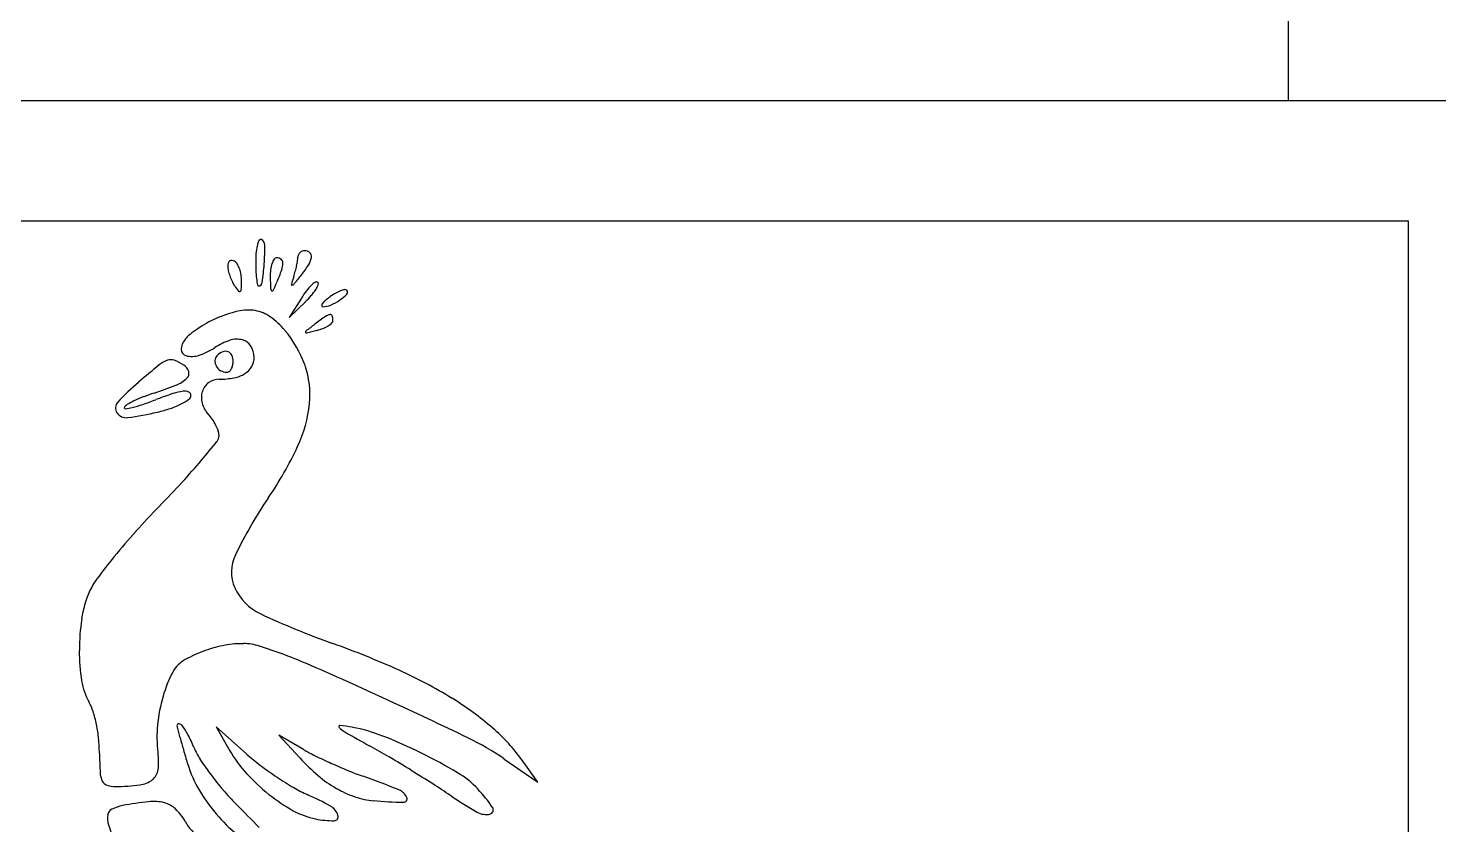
# Model space of a CAD drawing. Header units: millimetres. Extents: x 56222 to 3066687, y -650199 to -121287.
# Drawn here: x 140540.12 to 140551.86, y -185730.47 to -185723.84 of the extents above; entities that cross this region are included whole.
import ezdxf

# ---------------------------------------------------------------- set-up
doc = ezdxf.new("R2010")
doc.units = ezdxf.units.MM
doc.header["$MEASUREMENT"] = 0
doc.layers.add('$TD_AUDIT_GENERATED_(A0BDF17)', color=32, linetype='Continuous', lineweight=30)
doc.layers.add('FURNITURE', color=32, linetype='Continuous', lineweight=9)

msp = doc.modelspace()

# ---------------------------------------------------------------- linework, layer by layer
at = {"layer": '$TD_AUDIT_GENERATED_(A0BDF17)', "linetype": 'Continuous', "lineweight": 25, "ltscale": 2}
for p, q in [((140542.395, -185726.088), (140542.292, -185726.25)), ((140542.292, -185726.25), (140542.428, -185726.12)), ((140541.939, -185729.884), (140541.685, -185729.658)), ((140541.685, -185729.658), (140541.8, -185729.856)), ((140542.411, -185729.845), (140542.206, -185729.726)), ((140542.206, -185729.726), (140542.381, -185729.916)), ((140544.081, -185729.924), (140544.363, -185730.118)), ((140544.363, -185730.118), (140544.233, -185729.936))]:
    msp.add_line(p, q, dxfattribs=at)
for centre, radius, start, end in [((140542.154, -185725.675), 0.13, 147.4509, 164.6909), ((140542.056, -185725.613), 0.0136, 58.2826, 147.451), ((140542.033, -185725.649), 0.0566, 0.4561, 58.2825), ((140542.891, -185725.779), 0.877, 174.9155, 180), ((140542.361, -185725.732), 0.344, 164.6909, 174.9155), ((140540.024, -185725.665), 2.066, 356.1292, 0.4561), ((140542.191, -185725.749), 0.174, 350.821, 360), ((140542.414, -185725.749), 0.049, 155.3208, 180.0001), ((140542.419, -185725.751), 0.0546, 132.5585, 155.3206), ((140542.422, -185725.754), 0.0588, 110.7207, 132.5586), ((140542.423, -185725.758), 0.0631, 90, 110.7206), ((140542.423, -185725.755), 0.06, 46.2011, 90), ((140542.435, -185725.743), 0.0437, 350.7181, 46.2011), ((140541.864, -185725.822), 0.0827, 161.9893, 180.6702), ((140541.945, -185725.821), 0.163, 180.6702, 193.2724), ((140541.817, -185725.807), 0.0332, 125.0585, 161.9894), ((140542.211, -185725.758), 0.437, 193.2725, 199.3179), ((140541.814, -185725.802), 0.0271, 83.14, 125.0584), ((140541.81, -185725.829), 0.0546, 58.2825, 83.1399), ((140541.804, -185725.839), 0.0664, 30.396, 58.2825), ((140541.663, -185725.922), 0.23, 19.3178, 30.3959), ((140541.607, -185725.941), 0.289, 9.2121, 19.3178), ((140543.972, -185725.779), 1.957, 180.0001, 182.3354), ((140543.014, -185725.818), 0.999, 182.3354, 186.1979), ((140539.923, -185725.659), 2.167, 352.0302, 356.1292), ((140542.581, -185725.903), 0.446, 173.5413, 181.464), ((140542.386, -185725.881), 0.25, 161.3207, 173.5413), ((140542.285, -185725.846), 0.142, 145.2101, 161.3207), ((140542.19, -185725.78), 0.0269, 90, 145.21), ((140542.19, -185725.814), 0.0603, 52.7498, 89.9999), ((140540.425, -185725.199), 1.921, 336.7461, 340.0992), ((140542.203, -185725.796), 0.0378, 0, 52.7499), ((140542.072, -185725.796), 0.169, 340.0992, 0.0001), ((140541.457, -185725.632), 0.917, 342.3842, 345.3075), ((140541.382, -185725.612), 0.995, 345.3074, 348.0577), ((140541.496, -185725.636), 0.878, 348.0578, 350.8212), ((140541.656, -185725.305), 0.946, 320.8268, 327.4085), ((140542.309, -185725.723), 0.171, 327.4086, 350.7181), ((140542.246, -185725.746), 0.474, 199.3178, 205.2251), ((140542.121, -185725.805), 0.336, 205.2251, 212.8726), ((140541.587, -185725.945), 0.309, 359.5995, 9.2123), ((140540.387, -185725.936), 1.509, 357.0038, 359.5996), ((140543.254, -185725.792), 1.24, 186.1979, 188.6863), ((140542.037, -185725.978), 0.00908, 188.6864, 270), ((140542.037, -185725.955), 0.0327, 270, 352.0302), ((140547.702, -185725.772), 5.569, 181.4641, 182.4661), ((140540.303, -185725.147), 2.054, 334.6773, 336.7461), ((140544.857, -185726.711), 2.65, 162.3842, 163.867), ((140542.316, -185725.976), 0.00537, 163.8673, 276.2403), ((140542.315, -185725.961), 0.0207, 276.2403, 320.1713), ((140536.107, -185720.784), 8.104, 320.1711, 320.8268), ((140542.75, -185726.267), 0.394, 133.8286, 142.6496), ((140542.631, -185726.143), 0.222, 122.6634, 133.8286), ((140542.519, -185725.969), 0.0155, 45.0001, 122.6636), ((140542.293, -185725.88), 0.261, 327.7323, 337.7259), ((140542.517, -185725.971), 0.0191, 337.7258, 44.9999), ((140542.36, -185725.651), 0.62, 212.8725, 217.7767), ((140541.878, -185726.024), 0.0111, 217.7766, 305.0583), ((140541.872, -185726.014), 0.023, 305.0583, 357.0036), ((140542.162, -185726.01), 0.0229, 182.4659, 231.1068), ((140542.152, -185726.022), 0.00783, 231.107, 334.6773), ((140543.092, -185726.527), 0.824, 142.6496, 147.7323), ((140541.892, -185725.562), 0.773, 313.8285, 319.1568), ((140542.168, -185725.8), 0.409, 319.1568, 327.7322), ((140542.99, -185726.57), 0.607, 126.1749, 130.9981), ((140542.941, -185726.503), 0.525, 120.2445, 126.1749), ((140542.832, -185726.316), 0.308, 111.4063, 120.2445), ((140542.501, -185725.794), 0.377, 304.5515, 316.0635), ((140542.795, -185726.222), 0.207, 101.3288, 111.4063), ((140542.758, -185726.038), 0.0198, 45, 101.3287), ((140542.757, -185726.04), 0.0224, 316.0636, 45), ((140542.149, -185727.337), 1.174, 103.928, 113.5485), ((140542.149, -185727.337), 1.174, 103.9281, 113.5486), ((140541.952, -185726.544), 0.356, 80.5476, 103.9281), ((140541.952, -185726.544), 0.356, 80.5475, 103.928), ((140541.962, -185726.484), 0.295, 54.2468, 80.5475), ((140541.962, -185726.484), 0.295, 54.2469, 80.5476), ((140542.585, -185726.15), 0.0217, 144.5614, 188.7898), ((140542.573, -185726.152), 0.00926, 188.7901, 270.9323), ((140542.691, -185726.225), 0.151, 130.9981, 144.5616), ((140542.57, -185725.992), 0.169, 270.9322, 293.8227), ((140542.45, -185725.719), 0.468, 293.8227, 304.5514), ((140542.126, -185727.222), 1.06, 119.3389, 124.0575), ((140542.126, -185727.222), 1.06, 119.339, 124.0577), ((140542.002, -185727.001), 0.807, 113.5484, 119.3389), ((140542.002, -185727.001), 0.807, 113.5485, 119.339), ((140541.74, -185726.792), 0.676, 40.0786, 54.2467), ((140541.74, -185726.792), 0.676, 40.0787, 54.2469), ((140548.16, -185733.872), 9.444, 126.7642, 127.3454), ((140544.68, -185729.213), 3.63, 125.0512, 126.7643), ((140542.48, -185726.103), 0.257, 292.096, 302.8043), ((140542.654, -185726.326), 0.102, 102.4916, 125.0512), ((140542.525, -185726.174), 0.173, 302.8043, 315.4634), ((140542.636, -185726.242), 0.016, 20.8553, 102.4916), ((140542.626, -185726.273), 0.0316, 315.4633, 0), ((140542.554, -185726.273), 0.103, 0, 20.8552), ((140541.528, -185726.519), 0.133, 140.3097, 178.7829), ((140541.657, -185726.626), 0.302, 128.8848, 140.3098), ((140542.07, -185727.138), 0.959, 124.0576, 128.8848), ((140541.953, -185726.925), 0.508, 107.7574, 123.2337), ((140541.857, -185726.625), 0.194, 75.9785, 107.7576), ((140541.876, -185726.551), 0.117, 32.3267, 75.9785), ((140541.537, -185726.963), 0.941, 19.3516, 40.0786), ((140542.437, -185726.371), 0.00958, 127.3453, 199.2722), ((140542.435, -185726.372), 0.00766, 199.2722, 283.4783), ((140540.598, -185718.704), 7.892, 283.4783, 284.1415), ((140542.432, -185725.987), 0.382, 284.1415, 292.096), ((140541.447, -185726.517), 0.0524, 178.7829, 255.1782), ((140541.482, -185726.384), 0.19, 255.1782, 288.6681), ((140541.357, -185726.015), 0.58, 288.668, 303.2338), ((140541.733, -185726.61), 0.0584, 134.9999, 178.2803), ((140541.8, -185726.677), 0.153, 113.3208, 134.9998), ((140541.763, -185726.591), 0.0596, 69.5372, 113.3207), ((140541.764, -185726.587), 0.0554, 23.6643, 69.5373), ((140541.692, -185726.619), 0.135, 359.9999, 23.6643), ((140541.827, -185726.581), 0.174, 359.9999, 32.3266), ((140547.835, -185734.77), 10.483, 129.1898, 130.425), ((140541.366, -185726.836), 0.246, 110.78, 129.1898), ((140541.308, -185726.682), 0.0805, 69.4456, 110.7801), ((140541.181, -185727.019), 0.441, 57.6979, 69.4456), ((140541.366, -185726.726), 0.0942, 15.7981, 57.698), ((140541.763, -185726.611), 0.0884, 178.2802, 210.042), ((140541.779, -185726.601), 0.108, 210.0421, 238.2569), ((140541.753, -185726.645), 0.0676, 305.6499, 327.8989), ((140541.727, -185726.629), 0.0977, 327.8989, 346.0713), ((140541.687, -185726.619), 0.139, 346.0713, 359.9999), ((140541.836, -185726.575), 0.167, 302.2458, 330.3118), ((140541.847, -185726.581), 0.155, 330.3118, 359.9999), ((140541.734, -185726.894), 0.732, 354.3248, 19.3516), ((140542.285, -185728.255), 1.924, 130.425, 137.4848), ((140541.241, -185726.542), 0.293, 292.0087, 313.2603), ((140541.404, -185726.715), 0.0548, 313.2602, 15.7982), ((140541.704, -185726.907), 0.14, 125.2564, 162.6969), ((140541.711, -185726.916), 0.152, 89.9999, 125.2564), ((140541.711, -185726.121), 0.643, 269.9999, 281.0147), ((140541.771, -185726.614), 0.0921, 238.2568, 269.9999), ((140541.771, -185726.67), 0.036, 270, 305.6499), ((140541.783, -185726.491), 0.267, 281.0147, 302.2458), ((140541.485, -185727.946), 1.112, 111.1412, 115.4739), ((140541.633, -185728.331), 1.524, 107.7197, 111.1412), ((140540.385, -185724.425), 2.576, 287.7198, 292.0087), ((140542.448, -185730.262), 3.56, 108.3759, 110.8052), ((140541.467, -185727.309), 0.448, 97.1944, 108.3759), ((140541.422, -185726.958), 0.094, 68.3729, 97.1945), ((140541.446, -185726.898), 0.0292, 359.9999, 68.3729), ((140541.435, -185726.898), 0.0402, 305.3852, 359.9998), ((140541.734, -185726.916), 0.172, 162.6969, 195.7391), ((140540.92, -185727.004), 0.0724, 137.4848, 212.9897), ((140540.928, -185727.001), 0.00762, 148.2824, 276.193), ((140540.977, -185727.032), 0.066, 119.4169, 148.2824), ((140540.879, -185726.549), 0.463, 276.193, 283.4017), ((140541.44, -185727.853), 1.009, 115.4738, 119.417), ((140540.631, -185724.65), 2.454, 277.4116, 283.3592), ((140540.745, -185725.987), 1.04, 283.4016, 288.4129), ((140540.189, -185724.317), 2.8, 288.4129, 290.8052), ((140540.928, -185725.903), 1.166, 283.3591, 288.7984), ((140541.079, -185726.345), 0.7, 288.7984, 296.773), ((140541.168, -185726.521), 0.502, 296.7731, 305.3852), ((140541.792, -185726.9), 0.232, 195.7391, 222.1446), ((140541.382, -185726.859), 1.086, 334.6066, 354.3249), ((140540.936, -185726.993), 0.0911, 212.9897, 277.4117), ((140541.331, -185727.317), 0.39, 34.0096, 42.1445), ((140541.287, -185727.347), 0.443, 26.6245, 34.0097), ((140541.341, -185727.32), 0.383, 18.8934, 26.6245), ((140541.631, -185727.233), 0.0787, 321.1864, 359.9999), ((140541.594, -185727.233), 0.115, 359.9999, 18.8935), ((140535.385, -185722.209), 8.094, 319.7574, 321.1863), ((140539.441, -185725.938), 3.235, 325.8676, 334.6067), ((140537.271, -185723.806), 5.623, 317.2894, 319.7574), ((140534.435, -185721.188), 9.483, 315.6209, 317.2895), ((140545.98, -185732.484), 6.669, 135.6209, 138.0901), ((140545.256, -185729.88), 3.791, 145.8675, 154.1278), ((140545.296, -185731.871), 5.75, 138.0901, 140.8496), ((140544.84, -185731.499), 5.162, 140.8496, 143.4629), ((140542.138, -185728.368), 0.326, 154.1278, 203.9843), ((140541.12, -185728.743), 0.533, 143.4629, 157.3234), ((140541.505, -185728.904), 0.951, 157.3234, 171.1251), ((140542.234, -185728.325), 0.43, 203.9842, 244.9313), ((140542.265, -185729.023), 1.719, 171.125, 179.9822), ((140545.043, -185722.319), 7.061, 244.9313, 250.2532), ((140542.167, -185729.023), 1.622, 179.9822, 188.9444), ((140542.05, -185730.26), 1.319, 110.1602, 118.1548), ((140541.935, -185729.949), 0.987, 100.227, 110.1602), ((140541.902, -185729.763), 0.798, 89.1832, 100.227), ((140541.906, -185729.43), 0.466, 72.6452, 89.1832), ((140540.883, -185732.703), 3.895, 66.4959, 72.6453), ((140540.059, -185736.203), 7.691, 65.8243, 70.2532), ((140541.545, -185729.317), 0.249, 118.1548, 152.3196), ((140528.83, -185760.419), 34.119, 65.2502, 66.496), ((140542.3, -185729.713), 1.102, 152.3195, 163.6564), ((140541.645, -185732.671), 3.819, 58.347, 65.8242), ((140541.083, -185729.193), 0.524, 188.9444, 209.7544), ((140540.317, -185729.631), 0.358, 16.6263, 29.7544), ((140542.487, -185729.768), 1.296, 163.6563, 174.4584), ((140526.824, -185764.771), 38.911, 64.1574, 65.2501), ((140542.239, -185731.706), 2.686, 49.3649, 58.347), ((140539.471, -185729.884), 1.242, 11.4205, 16.6264), ((140539.32, -185729.914), 1.396, 6.3501, 11.4204), ((140542.186, -185729.739), 0.994, 174.4584, 187.6393), ((140541.374, -185729.647), 0.0152, 85.8264, 179.9999), ((140541.411, -185729.647), 0.052, 179.9999, 195.424), ((140567.508, -185722.447), 27.125, 195.4241, 195.6141), ((140541.372, -185729.671), 0.0389, 37.6048, 85.8263), ((140541.038, -185729.928), 0.461, 26.7882, 37.6047), ((140539.941, -185730.482), 1.69, 22.6763, 26.7883), ((140542.715, -185729.655), 0.00941, 84.08, 223.0522), ((140542.856, -185729.524), 0.202, 223.0524, 240.3788), ((140542.583, -185730.925), 1.286, 79.4064, 84.0801), ((140554.387, -185709.243), 23.532, 240.3789, 240.9651), ((140542.566, -185731.018), 1.38, 68.4665, 79.4063), ((140541.507, -185733.702), 4.266, 63.7484, 68.4666), ((140543.013, -185730.804), 1.497, 35.4532, 49.3649), ((140539.579, -185729.885), 1.134, 0.4273, 6.3501), ((140551.644, -185726.88), 10.653, 195.614, 196.1741), ((140559.502, -185724.601), 18.835, 196.1741, 196.5396), ((140542.057, -185729.598), 0.603, 202.6764, 212.9964), ((140542.745, -185729.312), 1.091, 209.932, 222.2029), ((140543.215, -185728.463), 1.599, 239.7913, 243.8204), ((140539.742, -185735.625), 6.643, 59.3987, 60.9651), ((140542.799, -185731.788), 2.263, 55.4712, 64.1574), ((140544.07, -185729.852), 3.356, 180.4273, 183.1801), ((140540.645, -185729.945), 0.561, 352.9587, 7.6393), ((140542.38, -185729.686), 0.973, 196.5396, 210.9949), ((140543.459, -185728.687), 2.276, 212.9963, 216.841), ((140543.131, -185728.546), 1.792, 228.2762, 233.0544), ((140543.635, -185728.762), 1.704, 222.6434, 229.7403), ((140544.436, -185725.98), 4.366, 243.8204, 245.7244), ((140544.542, -185725.744), 4.624, 245.7244, 247.6087), ((140536.464, -185741.168), 13.083, 58.4553, 59.3986), ((140541.482, -185733.753), 4.323, 59.2176, 63.7484), ((140540.905, -185730.028), 0.187, 183.1802, 205.7586), ((140541.075, -185729.998), 0.127, 308.7194, 352.9587), ((140543.677, -185728.524), 2.548, 216.8409, 220.614), ((140543.105, -185728.985), 1.577, 222.2028, 231.5115), ((140543.832, -185727.614), 2.958, 233.0545, 236.337), ((140543.761, -185727.721), 2.83, 236.337, 239.6517), ((140543.215, -185729.257), 1.055, 229.7404, 239.904), ((140543.906, -185727.287), 2.956, 247.6088, 250.244), ((140539.689, -185739.031), 9.523, 68.3115, 70.244), ((140536.512, -185741.089), 12.989, 57.5106, 58.4552), ((140543.292, -185730.714), 0.786, 43.2118, 59.2175), ((140540.796, -185730.08), 0.0655, 205.7586, 251.9922), ((140540.846, -185729.927), 0.227, 251.9922, 270.3476), ((140540.836, -185728.354), 1.8, 270.3476, 276.8245), ((140541.026, -185729.936), 0.206, 276.8245, 308.7194), ((140542.801, -185729.433), 1.464, 210.9949, 221.6369), ((140543.326, -185728.826), 2.085, 220.614, 224.9998), ((140542.913, -185729.169), 1.152, 239.6516, 246.1378), ((140543.112, -185729.436), 0.848, 239.904, 251.3227), ((140543.165, -185730.291), 0.116, 23.3663, 68.3115), ((140540.175, -185735.337), 6.17, 55.862, 57.5105), ((140542.927, -185731.057), 1.286, 34.5429, 43.2117), ((140540.969, -185730.642), 0.335, 100.9021, 117.0114), ((140541.397, -185732.863), 2.597, 96.0627, 100.9021), ((140541.163, -185730.656), 0.378, 75.9926, 96.0627), ((140541.204, -185730.49), 0.206, 46.3018, 75.9926), ((140530.543, -185741.608), 15.992, 44.0226, 44.9999), ((140543.036, -185729.072), 1.466, 231.5114, 241.0742), ((140541.602, -185732.133), 2.089, 60.3402, 66.1378), ((140542.568, -185730.437), 0.138, 18.1246, 60.3402), ((140543.052, -185729.614), 0.661, 251.3227, 265.0915), ((140543.33, -185726.369), 3.917, 265.0915, 268.7411), ((140543.245, -185730.256), 0.0292, 268.741, 23.3662), ((140545.498, -185727.486), 3.315, 235.862, 240.3523), ((140543.957, -185730.348), 0.0356, 283.2944, 34.5429), ((140540.947, -185730.417), 0.167, 171.0336, 199.2425), ((140540.846, -185730.401), 0.0654, 117.0114, 171.0335), ((140541.038, -185730.664), 0.447, 29.6353, 46.3018), ((140541.843, -185730.205), 0.48, 209.6354, 231.7348), ((140542.665, -185729.554), 1.283, 221.6369, 232.5551), ((140542.64, -185729.789), 0.647, 241.0742, 258.69), ((140542.664, -185729.669), 0.77, 258.6899, 270.1953), ((140542.667, -185730.405), 0.0337, 270.1952, 18.1247), ((140543.931, -185730.239), 0.148, 240.3523, 283.2944), ((140543.636, -185729.479), 3.016, 199.2425, 202.6763)]:
    msp.add_arc(centre, radius, start, end, dxfattribs=at)
at = {"layer": 'FURNITURE', "lineweight": 30}
for p, q in [((140515.608, -185724.445), (140552.609, -185724.445)), ((140516.608, -185725.445), (140551.609, -185725.445)), ((140551.609, -185725.445), (140551.609, -185784.041))]:
    msp.add_line(p, q, dxfattribs=at)
msp.add_lwpolyline([(140515.595, -185724.445), (140515.594, -185715.707, -0.454845), (140519.608, -185711.049), (140546.609, -185711.049, -0.435086), (140550.609, -185715.367), (140550.609, -185724.445)], format="xyb", dxfattribs=at)
msp.add_lwpolyline([(140515.608, -185724.445), (140552.609, -185724.445)], dxfattribs=at)

doc.saveas('drawing.dxf')
